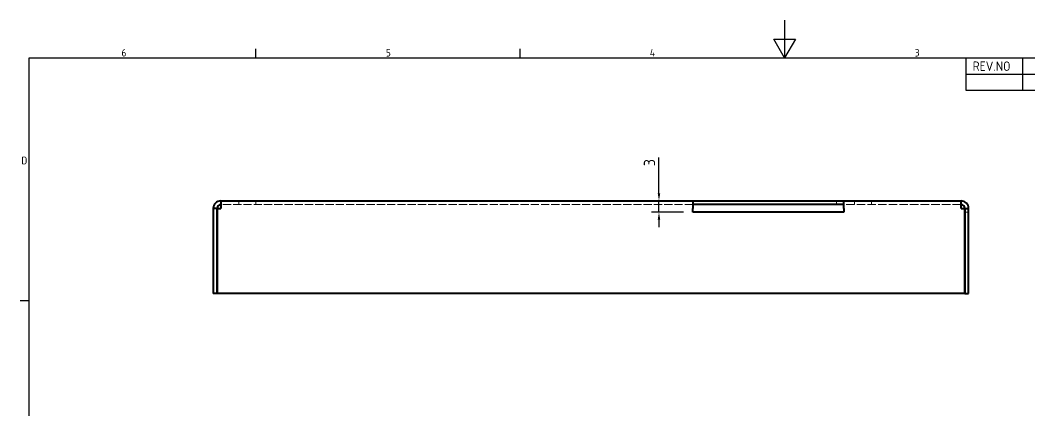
# Model space of a CAD drawing. Header units: millimetres. Extents: x 0 to 420, y 0 to 297.
# Drawn here: x 7.6 to 274.9, y 193.6 to 297 of the extents above; entities that cross this region are included whole.
import ezdxf

# ---------------------------------------------------------------- set-up
doc = ezdxf.new("R2010")
doc.units = ezdxf.units.MM
doc.linetypes.add('DASHED', pattern=[0.2067, 0.1654, -0.0413])
doc.layers.get('0').update_dxf_attribs({"color": 3, "lineweight": 25})
for name, color, linetype, lineweight in [('가려진 것(ISO)', 2, 'DASHED', 18), ('가시적인 것(ISO)', 3, 'Continuous', 40), ('경계(ISO)', 7, 'Continuous', 25), ('기호(ISO)', 5, 'Continuous', 25), ('치수(ISO)', 2, 'Continuous', 25)]:
    doc.layers.add(name, color=color, linetype=linetype, lineweight=lineweight)
doc.styles.add('ISO Proportiona M2B', font='isocp.shx')
doc.styles.add('문자 텍스트_PSTEK_POSCO', font='isocp.shx')
doc.styles.add('치수 텍스트_PSTEK_POSCO', font='isocp.shx')
doc.dimstyles.new('치수_PSTEK_POSCO', dxfattribs={"dimtxt": 3, "dimasz": 2, "dimexe": 2, "dimexo": 2.5, "dimgap": 1, "dimtad": 1, "dimrnd": 1e-08, "dimdsep": 46, "dimtxsty": '치수 텍스트_PSTEK_POSCO', "dimcen": 0.09, "dimdle": 10, "dimclrd": 7, "dimclre": 7, "dimclrt": 2, "dimadec": 1, "dimazin": 2, "dimtfac": 1, "dimtmove": 0, "dimatfit": 3, "dimfxl": 0, "dimtolj": 1, "dimlwd": -1, "dimlwe": -1, "dimarcsym": 0})

# ---------------------------------------------------------------- blocks, each defined once
blk = doc.blocks.new('경계 Default Border')
at = {"layer": '경계(ISO)'}
for p, q in [((70, 287), (70, 289.4)), ((140, 287), (140, 289.4)), ((10, 222.75), (7.6, 222.75))]:
    blk.add_line(p, q, dxfattribs=at)
at = {"layer": '경계(ISO)', "flags": 128}
for points in [[(210, 297), (210, 287), (207.11, 292), (212.89, 292), (210, 287)], [(10, 10), (10, 287), (410, 287), (410, 10), (10, 10)]]:
    blk.add_lwpolyline(points, dxfattribs=at)
at = {"layer": '경계(ISO)', "color": 2, "char_height": 2, "attachment_point": 7, "style": '문자 텍스트_PSTEK_POSCO'}
for s, insert in [('6', (34.43, 287.38)), ('5', (104.43, 287.38)), ('4', (174.32, 287.4)), ('3', (244.45, 287.38)), ('D', (7.92, 258.86))]:
    blk.add_mtext(s, dxfattribs=dict(at, insert=insert))
blk = doc.blocks.new('리비전 내역')
at = {"layer": '기호(ISO)'}
for p, q in [((258, 287), (410, 287)), ((258, 287), (258, 282.72)), ((273, 287), (273, 282.72)), ((288, 287), (288, 282.72)), ((365, 287), (365, 282.72)), ((380, 287), (380, 282.72)), ((395, 287), (395, 282.72)), ((410, 287), (410, 282.72)), ((258, 282.72), (410, 282.72)), ((258, 282.72), (258, 278.44)), ((273, 282.72), (273, 278.44)), ((288, 282.72), (288, 278.44)), ((365, 282.72), (365, 278.44)), ((380, 282.72), (380, 278.44)), ((395, 282.72), (395, 278.44)), ((410, 282.72), (410, 278.44)), ((258, 278.44), (410, 278.44))]:
    blk.add_line(p, q, dxfattribs=at)
at = {"layer": '기호(ISO)', "color": 2, "char_height": 2.5, "attachment_point": 7, "style": 'ISO Proportiona M2B'}
for s, insert in [('REV.NO', (259.79, 283.58)), ('DATE', (276.31, 283.58)), ('DESCRIPTION OF REVISION', (305.51, 283.58)), ('DRA.BY', (366.48, 283.58)), ('CH.BY', (382.86, 283.58)), ('APP.BY', (396.48, 283.58))]:
    blk.add_mtext(s, dxfattribs=dict(at, insert=insert))
blk = doc.blocks.new('*D36')
at = {"layer": 'Defpoints', "color": 0, "transparency": 16777216}
for p in [(173.02, 249.17), (176.73, 249.17), (185.72, 246.17)]:
    blk.add_point(p, dxfattribs=at)
at = {"layer": '치수(ISO)', "color": 7, "transparency": 16777216}
for p, q in [((176.73, 251.17), (176.73, 260.67)), ((176.73, 246.17), (176.73, 249.17)), ((183.22, 246.17), (174.73, 246.17)), ((176.73, 244.17), (176.73, 242.17))]:
    blk.add_line(p, q, dxfattribs=at)
for points in [[(176.4, 251.17), (177.07, 251.17), (176.73, 249.17)], [(176.4, 244.17), (177.07, 244.17), (176.73, 246.17)]]:
    blk.add_solid(points, dxfattribs=at)
at = {"layer": '치수(ISO)', "color": 2, "transparency": 16777216, "insert": (174.23, 258.34), "char_height": 3, "attachment_point": 4, "rotation": 90, "style": '치수 텍스트_PSTEK_POSCO'}
blk.add_mtext('\\A1;3', dxfattribs=at)

msp = doc.modelspace()

# ---------------------------------------------------------------- linework, layer by layer
at = {"layer": '가려진 것(ISO)', "ltscale": 1.904597}
for p, q in [((65.474, 248.171), (65.474, 249.171)), ((69.974, 248.171), (69.974, 249.171)), ((223.724, 249.171), (223.724, 248.171)), ((228.474, 248.171), (228.474, 249.171)), ((232.974, 248.171), (232.974, 249.171)), ((258.724, 246.171), (257.724, 246.171))]:
    msp.add_line(p, q, dxfattribs=at)
at = {"layer": '가려진 것(ISO)', "ltscale": 13.146547}
msp.add_line((185.724, 248.171), (60.724, 248.171), dxfattribs=at)
at = {"layer": '가려진 것(ISO)', "ltscale": 13.634165}
msp.add_line((256.724, 248.171), (225.724, 248.171), dxfattribs=at)
at = {"layer": '가시적인 것(ISO)'}
for p, q in [((60.724, 249.171), (60.724, 247.171)), ((60.724, 249.171), (185.724, 249.171)), ((185.724, 249.171), (225.724, 249.171)), ((185.724, 249.171), (185.724, 247.171)), ((225.724, 247.171), (225.724, 249.171)), ((225.724, 249.171), (256.724, 249.171)), ((256.724, 247.171), (256.724, 249.171)), ((59.724, 247.171), (58.724, 247.171)), ((58.724, 247.171), (58.724, 224.671)), ((59.724, 247.171), (59.724, 224.671)), ((59.795, 247.171), (60.724, 247.171)), ((59.795, 224.671), (59.795, 247.171)), ((225.724, 248.171), (185.724, 248.171)), ((185.724, 246.171), (185.724, 247.171)), ((225.724, 246.171), (185.724, 246.171)), ((225.724, 247.171), (225.724, 246.171)), ((256.724, 247.171), (257.654, 247.171)), ((257.654, 247.171), (257.654, 224.671)), ((257.724, 247.171), (257.724, 224.671)), ((257.724, 247.171), (258.724, 247.171)), ((258.724, 224.671), (258.724, 247.171)), ((59.724, 224.671), (58.724, 224.671)), ((257.654, 224.671), (59.795, 224.671)), ((257.724, 224.671), (258.724, 224.671))]:
    msp.add_line(p, q, dxfattribs=at)
for centre, radius, start, end in [((60.724, 247.171), 2, 90, 180), ((256.724, 247.171), 2, 0, 90), ((60.724, 247.171), 1, 90, 180), ((256.724, 247.171), 1, 0, 90)]:
    msp.add_arc(centre, radius, start, end, dxfattribs=at)

# ---------------------------------------------------------------- block references
msp.add_blockref('경계 Default Border', (0, 0))
at = {"layer": '기호(ISO)'}
msp.add_blockref('리비전 내역', (0, 0), dxfattribs=at)

# ---------------------------------------------------------------- dimensions: what is measured, and where the dimension line sits
at = {"layer": '치수(ISO)', "color": 7}
dim = msp.add_linear_dim(base=(176.732, 249.171), p1=(185.724, 246.171), p2=(173.017, 249.171), angle=90, dimstyle='치수_PSTEK_POSCO', override={"dimdec": 2, "dimse2": 1, "dimtp": 0, "dimtm": 0, "dimtdec": 2, "dimtofl": 1, "dimatfit": 1}, dxfattribs=at)
dim.commit()
dim.dimension.update_dxf_attribs({"geometry": '*D36', "text_midpoint": (176.732, 259.006), "dimtype": 160})

doc.saveas('drawing.dxf')
